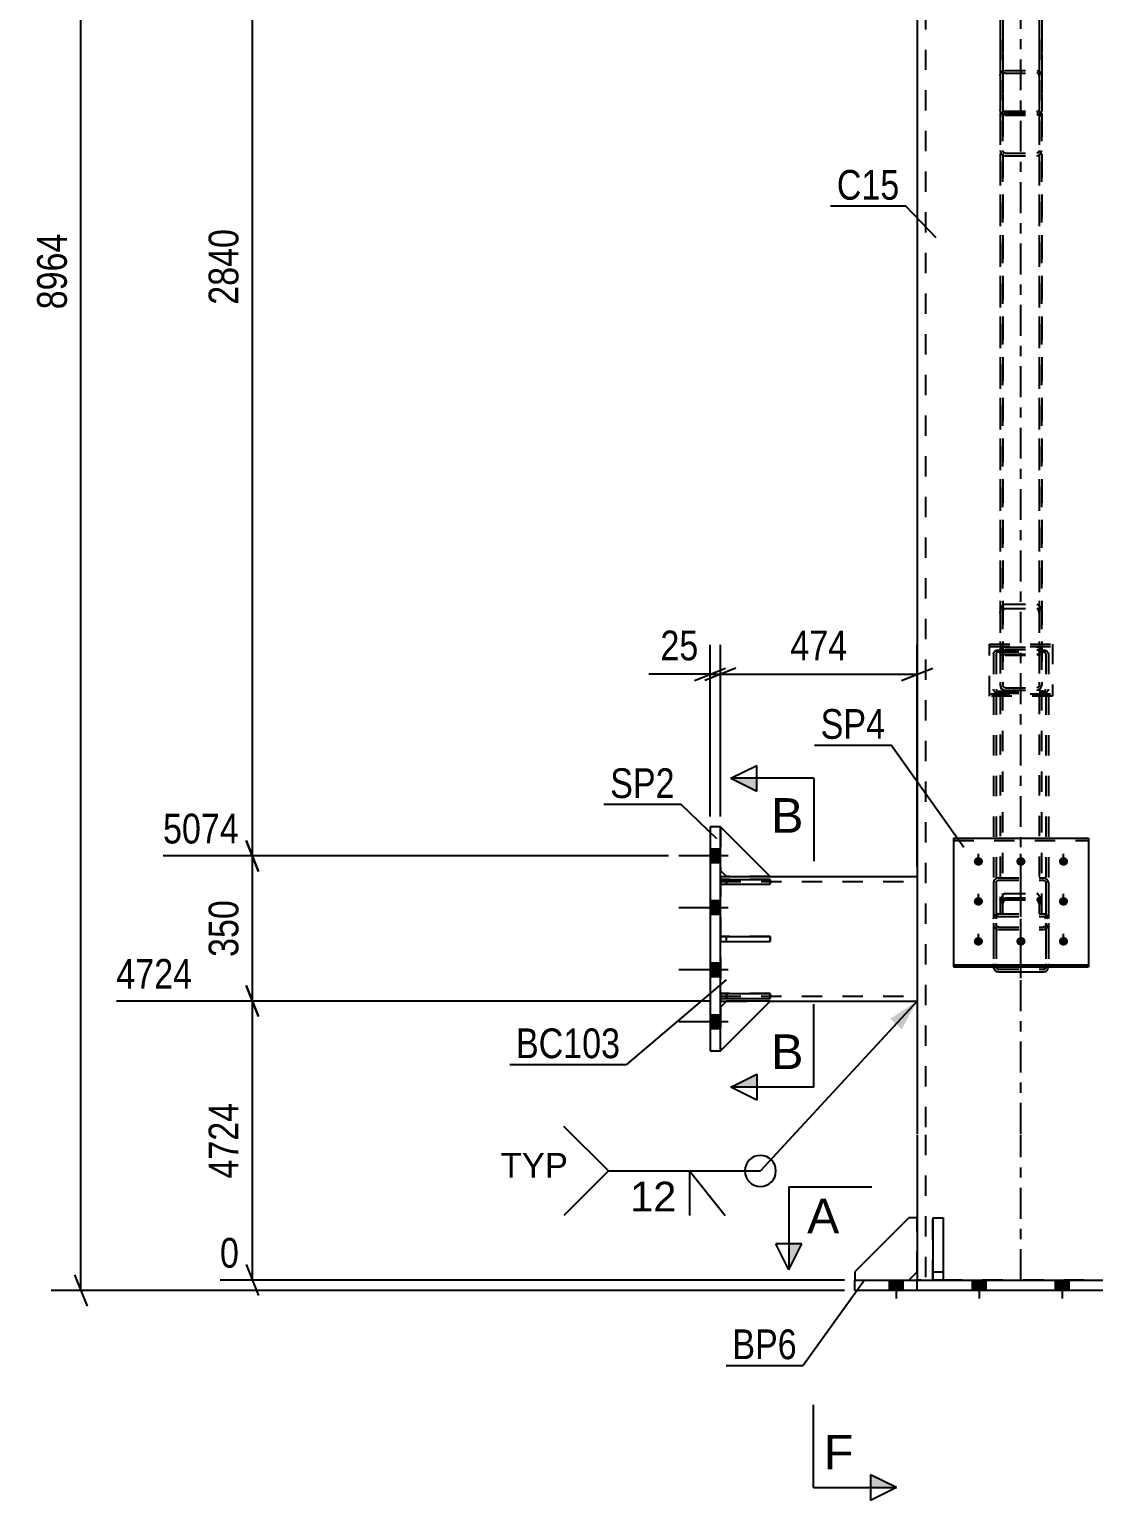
# Model space of a CAD drawing. Header units: millimetres. Extents: x 0 to 841, y 0 to 594.
# Drawn here: x 235.6 to 338.2, y 305.6 to 447.4 of the extents above; entities that cross this region are included whole.
import ezdxf

# ---------------------------------------------------------------- set-up
doc = ezdxf.new("R2010")
doc.units = ezdxf.units.MM
doc.linetypes.add('DXK_LINE_DOT2', pattern=[3.9198, 1.9599, -1.9599])
doc.linetypes.add('DXK_LINE_DOT3', pattern=[5.9187, 2.979, -0.9799, 0.9799, -0.9799])
doc.styles.add('Arial', font='arial.ttf', dxfattribs={"height": 0.2})
doc.styles.add('Arial Narrow', font='ARIALN.TTF', dxfattribs={"height": 0.2})

# ---------------------------------------------------------------- blocks, each defined once
blk = doc.blocks.new('Part-682348010-18009 - 17939')
at = {"color": 7, "linetype": 'DXK_LINE_DOT2'}
for p, q in [((328.14, 383.13), (328.14, 388.16)), ((328.14, 388.16), (334.22, 388.16)), ((328.14, 387.93), (334.22, 387.93)), ((334.22, 388.16), (334.22, 383.13)), ((328.14, 383.35), (334.22, 383.35)), ((334.22, 383.13), (328.14, 383.13))]:
    blk.add_line(p, q, dxfattribs=at)
blk = doc.blocks.new('Part-682348010-17954 - 17939')
at = {"color": 2, "linetype": 'Continuous'}
for p, q in [((315.18, 326.83), (347.18, 326.83)), ((315.18, 325.83), (315.18, 326.83)), ((321.18, 325.83), (321.18, 326.83)), ((341.18, 325.83), (341.18, 326.83)), ((347.18, 326.83), (347.18, 325.83)), ((347.18, 325.83), (315.18, 325.83))]:
    blk.add_line(p, q, dxfattribs=at)
at = {"color": 7, "linetype": 'DXK_LINE_DOT2'}
for p, q in [((321.18, 325.83), (321.18, 326.83)), ((341.18, 325.83), (341.18, 326.83))]:
    blk.add_line(p, q, dxfattribs=at)
blk = doc.blocks.new('Part-682348010-18010 - 17939')
at = {"color": 2, "linetype": 'Continuous'}
for p, q in [((321.18, 496.42), (321.18, 340.93)), ((321.18, 340.83), (321.18, 332.83)), ((321.18, 327.63), (321.18, 326.83))]:
    blk.add_line(p, q, dxfattribs=at)
at = {"color": 7, "linetype": 'DXK_LINE_DOT2'}
for p, q in [((321.98, 496.42), (321.98, 340.93)), ((321.98, 340.83), (321.98, 326.83)), ((321.18, 332.83), (321.18, 327.63)), ((341.18, 326.83), (321.18, 326.83))]:
    blk.add_line(p, q, dxfattribs=at)
at = {"color": 7, "linetype": 'DXK_LINE_DOT3'}
for p, q in [((331.18, 340.93), (331.18, 496.42)), ((331.18, 326.83), (331.18, 340.83))]:
    blk.add_line(p, q, dxfattribs=at)
blk = doc.blocks.new('Part-682348010-18011 - 17939')
at = {"color": 7, "linetype": 'DXK_LINE_DOT2'}
for p, q in [((329.32, 522.15), (329.21, 521.93)), ((329.47, 522.3), (329.32, 522.15)), ((329.66, 522.35), (329.47, 522.3)), ((329.49, 521.91), (329.57, 521.98)), ((329.57, 521.98), (329.66, 522.01)), ((329.66, 522.35), (332.7, 522.35)), ((329.66, 522.01), (332.7, 522.01)), ((332.88, 522.3), (332.7, 522.35)), ((332.7, 522.01), (332.79, 521.98)), ((332.79, 521.98), (332.87, 521.91)), ((333.04, 522.15), (332.88, 522.3)), ((333.14, 521.93), (333.04, 522.15)), ((329.21, 521.93), (329.18, 521.66)), ((329.18, 521.66), (329.18, 384.2)), ((329.42, 521.66), (329.44, 521.79)), ((329.42, 521.66), (329.42, 384.2)), ((329.44, 521.79), (329.49, 521.91)), ((332.87, 521.91), (332.92, 521.79)), ((332.92, 521.79), (332.94, 521.66)), ((332.94, 521.66), (332.94, 384.2)), ((333.18, 521.66), (333.14, 521.93)), ((333.18, 521.66), (333.18, 384.2)), ((329.18, 517.32), (329.21, 517.06)), ((329.21, 517.06), (329.32, 516.84)), ((329.32, 516.84), (329.47, 516.69)), ((329.44, 517.19), (329.42, 517.32)), ((329.49, 517.08), (329.44, 517.19)), ((329.47, 516.69), (329.66, 516.64)), ((329.57, 517.01), (329.49, 517.08)), ((329.66, 516.98), (329.57, 517.01)), ((329.66, 516.98), (332.7, 516.98)), ((329.66, 516.64), (332.7, 516.64)), ((332.79, 517.01), (332.7, 516.98)), ((332.7, 516.64), (332.88, 516.69)), ((332.87, 517.08), (332.79, 517.01)), ((332.92, 517.19), (332.87, 517.08)), ((332.88, 516.69), (333.04, 516.84)), ((332.94, 517.32), (332.92, 517.19)), ((333.04, 516.84), (333.14, 517.06)), ((333.14, 517.06), (333.18, 517.32)), ((329.21, 387.56), (329.18, 387.37)), ((329.32, 387.72), (329.21, 387.56)), ((329.47, 387.83), (329.32, 387.72)), ((329.42, 387.37), (329.44, 387.46)), ((329.44, 387.46), (329.49, 387.55)), ((329.66, 387.87), (329.47, 387.83)), ((329.49, 387.55), (329.57, 387.6)), ((329.57, 387.6), (329.66, 387.62)), ((329.66, 387.87), (332.7, 387.87)), ((329.66, 387.62), (332.7, 387.62)), ((332.88, 387.83), (332.7, 387.87)), ((332.7, 387.62), (332.79, 387.6)), ((332.79, 387.6), (332.87, 387.55)), ((332.87, 387.55), (332.92, 387.46)), ((333.04, 387.72), (332.88, 387.83)), ((332.92, 387.46), (332.94, 387.37)), ((333.14, 387.56), (333.04, 387.72)), ((333.18, 387.37), (333.14, 387.56)), ((329.18, 384.2), (329.21, 384.01)), ((329.21, 384.01), (329.32, 383.85)), ((329.32, 383.85), (329.47, 383.74)), ((329.44, 384.11), (329.42, 384.2)), ((329.49, 384.03), (329.44, 384.11)), ((329.47, 383.74), (329.66, 383.7)), ((329.57, 383.97), (329.49, 384.03)), ((329.66, 383.95), (329.57, 383.97)), ((329.66, 383.95), (332.7, 383.95)), ((329.66, 383.7), (332.7, 383.7)), ((332.79, 383.97), (332.7, 383.95)), ((332.7, 383.7), (332.88, 383.74)), ((332.87, 384.03), (332.79, 383.97)), ((332.92, 384.11), (332.87, 384.03)), ((332.88, 383.74), (333.04, 383.85)), ((332.94, 384.2), (332.92, 384.11)), ((333.04, 383.85), (333.14, 384.01)), ((333.14, 384.01), (333.18, 384.2))]:
    blk.add_line(p, q, dxfattribs=at)
blk = doc.blocks.new('Part-682348010-18012 - 17939')
at = {"color": 7, "linetype": 'DXK_LINE_DOT2'}
for p, q in [((328.54, 387.2), (328.57, 387.34)), ((328.57, 387.34), (328.68, 387.47)), ((328.68, 387.47), (328.83, 387.55)), ((328.8, 387.27), (328.78, 387.2)), ((328.85, 387.33), (328.8, 387.27)), ((328.83, 387.55), (329.02, 387.58)), ((328.93, 387.37), (328.85, 387.33)), ((329.02, 387.39), (328.93, 387.37)), ((329.02, 387.58), (333.34, 387.58)), ((329.02, 387.39), (333.34, 387.39)), ((333.34, 387.58), (333.52, 387.55)), ((333.43, 387.37), (333.34, 387.39)), ((333.51, 387.33), (333.43, 387.37)), ((333.56, 387.27), (333.51, 387.33)), ((333.52, 387.55), (333.68, 387.47)), ((333.58, 387.2), (333.56, 387.27)), ((333.68, 387.47), (333.78, 387.34)), ((333.78, 387.34), (333.82, 387.2)), ((328.54, 387.2), (328.54, 357.05)), ((328.78, 387.2), (328.78, 357.05)), ((333.58, 387.2), (333.58, 357.05)), ((333.82, 387.2), (333.82, 357.05)), ((328.57, 383.65), (328.54, 383.79)), ((328.68, 383.53), (328.57, 383.65)), ((328.83, 383.44), (328.68, 383.53)), ((328.78, 383.79), (328.8, 383.72)), ((328.8, 383.72), (328.85, 383.66)), ((329.02, 383.41), (328.83, 383.44)), ((328.85, 383.66), (328.93, 383.62)), ((328.93, 383.62), (329.02, 383.6)), ((329.02, 383.6), (333.34, 383.6)), ((329.02, 383.41), (333.34, 383.41)), ((333.34, 383.6), (333.43, 383.62)), ((333.52, 383.44), (333.34, 383.41)), ((333.43, 383.62), (333.51, 383.66)), ((333.51, 383.66), (333.56, 383.72)), ((333.68, 383.53), (333.52, 383.44)), ((333.56, 383.72), (333.58, 383.79)), ((333.78, 383.65), (333.68, 383.53)), ((333.82, 383.79), (333.78, 383.65)), ((328.57, 361.84), (328.54, 361.65)), ((328.78, 361.65), (328.8, 361.75)), ((328.8, 361.75), (328.85, 361.83)), ((329.02, 362.16), (328.83, 362.12)), ((328.85, 361.83), (328.93, 361.89)), ((328.93, 361.89), (329.02, 361.9)), ((329.02, 362.16), (333.34, 362.16)), ((329.02, 361.9), (333.34, 361.9)), ((333.52, 362.12), (333.34, 362.16)), ((333.34, 361.9), (333.43, 361.89)), ((333.43, 361.89), (333.51, 361.83)), ((333.51, 361.83), (333.56, 361.75)), ((333.56, 361.75), (333.58, 361.65)), ((333.82, 361.65), (333.78, 361.84)), ((328.54, 357.05), (328.57, 356.86)), ((328.8, 356.95), (328.78, 357.05)), ((328.85, 356.87), (328.8, 356.95)), ((328.83, 356.58), (329.02, 356.54)), ((328.93, 356.82), (328.85, 356.87)), ((329.02, 356.8), (328.93, 356.82)), ((329.02, 356.8), (333.34, 356.8)), ((329.02, 356.54), (333.34, 356.54)), ((333.43, 356.82), (333.34, 356.8)), ((333.34, 356.54), (333.52, 356.58)), ((333.51, 356.87), (333.43, 356.82)), ((333.56, 356.95), (333.51, 356.87)), ((333.58, 357.05), (333.56, 356.95)), ((333.78, 356.86), (333.82, 357.05))]:
    blk.add_line(p, q, dxfattribs=at)
for centre, start, end in [((329.04, 361.67), 114.32, 159.2417), ((333.32, 361.67), 20.7583, 65.68), ((329.04, 357.03), 200.7583, 245.68), ((333.32, 357.03), 294.32, 339.2417)]:
    blk.add_arc(centre, 0.496, start, end, dxfattribs=at)
blk = doc.blocks.new('Part-682348010-17948 - 17939')
at = {"color": 7, "linetype": 'DXK_LINE_DOT3'}
blk.add_line((331.18, 355.93), (331.18, 366.54), dxfattribs=at)
at = {"color": 7, "linetype": 'DXK_LINE_DOT2'}
for p, q in [((328.57, 365.33), (328.54, 365.15)), ((328.54, 365.15), (328.54, 357.05)), ((328.68, 365.47), (328.57, 365.33)), ((328.83, 365.57), (328.68, 365.47)), ((328.78, 365.15), (328.8, 365.24)), ((328.78, 365.15), (328.78, 357.05)), ((328.8, 365.24), (328.85, 365.31)), ((329.02, 365.61), (328.83, 365.57)), ((328.85, 365.31), (328.93, 365.36)), ((328.93, 365.36), (329.02, 365.38)), ((329.02, 365.61), (333.34, 365.61)), ((329.02, 365.38), (333.34, 365.38)), ((333.52, 365.57), (333.34, 365.61)), ((333.34, 365.38), (333.43, 365.36)), ((333.43, 365.36), (333.51, 365.31)), ((333.51, 365.31), (333.56, 365.24)), ((333.68, 365.47), (333.52, 365.57)), ((333.56, 365.24), (333.58, 365.15)), ((333.58, 365.15), (333.58, 357.05)), ((333.78, 365.33), (333.68, 365.47)), ((333.82, 365.15), (333.78, 365.33)), ((333.82, 365.15), (333.82, 357.05)), ((328.54, 361.65), (328.57, 361.84)), ((328.8, 361.75), (328.78, 361.65)), ((328.85, 361.83), (328.8, 361.75)), ((328.83, 362.12), (329.02, 362.16)), ((328.93, 361.88), (328.85, 361.83)), ((329.02, 361.9), (328.93, 361.88)), ((329.02, 362.16), (333.34, 362.16)), ((329.02, 361.9), (333.34, 361.9)), ((333.34, 362.16), (333.52, 362.12)), ((333.43, 361.88), (333.34, 361.9)), ((333.51, 361.83), (333.43, 361.88)), ((333.56, 361.75), (333.51, 361.83)), ((333.58, 361.65), (333.56, 361.75)), ((333.78, 361.84), (333.82, 361.65)), ((328.54, 361.1), (328.57, 360.92)), ((328.57, 360.92), (328.68, 360.78)), ((328.68, 360.78), (328.83, 360.68)), ((328.8, 361.01), (328.78, 361.1)), ((328.85, 360.94), (328.8, 361.01)), ((328.83, 360.68), (329.02, 360.64)), ((328.93, 360.89), (328.85, 360.94)), ((329.02, 360.87), (328.93, 360.89)), ((329.02, 360.87), (333.34, 360.87)), ((329.02, 360.64), (333.34, 360.64)), ((333.43, 360.89), (333.34, 360.87)), ((333.34, 360.64), (333.52, 360.68)), ((333.51, 360.94), (333.43, 360.89)), ((333.56, 361.01), (333.51, 360.94)), ((333.52, 360.68), (333.68, 360.78)), ((333.58, 361.1), (333.56, 361.01)), ((333.68, 360.78), (333.78, 360.92)), ((333.78, 360.92), (333.82, 361.1)), ((328.54, 357.02), (328.54, 357.05)), ((328.78, 357.05), (328.8, 356.95)), ((328.8, 356.95), (328.85, 356.87)), ((328.85, 356.87), (328.93, 356.81)), ((328.93, 356.81), (329.02, 356.8)), ((329.02, 356.8), (333.34, 356.8)), ((333.34, 356.8), (333.43, 356.81)), ((333.43, 356.81), (333.51, 356.87)), ((333.51, 356.87), (333.56, 356.95)), ((333.56, 356.95), (333.58, 357.05)), ((333.82, 357.05), (333.81, 357.02))]:
    blk.add_line(p, q, dxfattribs=at)
at = {"color": 2, "linetype": 'Continuous'}
for p, q in [((328.57, 356.86), (328.54, 357.02)), ((329.02, 356.54), (328.83, 356.58)), ((329.02, 356.54), (333.34, 356.54)), ((333.52, 356.58), (333.34, 356.54)), ((333.81, 357.02), (333.78, 356.86))]:
    blk.add_line(p, q, dxfattribs=at)
at = {"color": 7, "linetype": 'DXK_LINE_DOT2'}
for centre, start, end in [((329.04, 361.67), 114.32, 159.2417), ((333.32, 361.67), 20.7583, 65.68)]:
    blk.add_arc(centre, 0.496, start, end, dxfattribs=at)
at = {"color": 2, "linetype": 'Continuous'}
for centre, start, end in [((329.04, 357.03), 200.7583, 245.68), ((333.32, 357.03), 294.32, 339.2417)]:
    blk.add_arc(centre, 0.496, start, end, dxfattribs=at)
blk = doc.blocks.new('Part-682348010-17949 - 17939')
at = {"color": 7, "linetype": 'DXK_LINE_DOT2'}
for p, q in [((329.21, 439.22), (329.18, 439.02)), ((329.18, 439.02), (329.18, 387.25)), ((329.32, 439.39), (329.21, 439.22)), ((329.47, 439.5), (329.32, 439.39)), ((329.42, 439.02), (329.44, 439.12)), ((329.42, 439.02), (329.42, 387.25)), ((329.44, 439.12), (329.49, 439.2)), ((329.66, 439.54), (329.47, 439.5)), ((329.49, 439.2), (329.57, 439.26)), ((329.57, 439.26), (329.66, 439.28)), ((329.66, 439.54), (332.7, 439.54)), ((329.66, 439.28), (332.7, 439.28)), ((332.88, 439.5), (332.7, 439.54)), ((332.7, 439.28), (332.79, 439.26)), ((332.79, 439.26), (332.87, 439.2)), ((332.87, 439.2), (332.92, 439.12)), ((333.04, 439.39), (332.88, 439.5)), ((332.92, 439.12), (332.94, 439.02)), ((332.94, 439.02), (332.94, 387.25)), ((333.14, 439.22), (333.04, 439.39)), ((333.18, 439.02), (333.14, 439.22)), ((333.18, 439.02), (333.18, 387.25)), ((329.18, 435.75), (329.21, 435.55)), ((329.21, 435.55), (329.32, 435.38)), ((329.44, 435.65), (329.42, 435.75)), ((329.49, 435.56), (329.44, 435.65)), ((329.57, 435.51), (329.49, 435.56)), ((329.66, 435.49), (329.57, 435.51)), ((329.66, 435.49), (332.7, 435.49)), ((332.79, 435.51), (332.7, 435.49)), ((332.87, 435.56), (332.79, 435.51)), ((332.92, 435.65), (332.87, 435.56)), ((332.94, 435.75), (332.92, 435.65)), ((333.04, 435.38), (333.14, 435.55)), ((333.14, 435.55), (333.18, 435.75)), ((329.32, 435.38), (329.47, 435.27)), ((329.47, 435.27), (329.66, 435.23)), ((329.66, 435.23), (332.7, 435.23)), ((332.7, 435.23), (332.88, 435.27)), ((332.88, 435.27), (333.04, 435.38)), ((329.47, 391.94), (329.66, 392.01)), ((329.66, 391.57), (329.57, 391.54)), ((329.66, 392.01), (332.7, 392.01)), ((329.66, 391.57), (332.7, 391.57)), ((332.7, 392.01), (332.88, 391.94)), ((332.79, 391.54), (332.7, 391.57)), ((329.18, 391.14), (329.21, 391.47)), ((329.44, 391.31), (329.42, 391.14)), ((332.94, 391.14), (332.92, 391.31)), ((333.14, 391.47), (333.18, 391.14)), ((329.18, 388.16), (329.42, 388.16)), ((329.18, 387.93), (329.42, 387.93)), ((329.18, 387.87), (329.42, 387.87)), ((329.18, 387.58), (329.42, 387.58)), ((329.21, 387.19), (329.18, 387.25)), ((329.42, 387.25), (329.44, 387.22)), ((332.92, 387.22), (332.94, 387.25)), ((332.94, 388.16), (333.18, 388.16)), ((332.94, 387.93), (333.18, 387.93)), ((332.94, 387.87), (333.18, 387.87)), ((332.94, 387.58), (333.18, 387.58)), ((333.18, 387.25), (333.14, 387.19)), ((329.32, 387.13), (329.21, 387.19)), ((329.47, 387.1), (329.32, 387.13)), ((329.44, 387.22), (329.49, 387.19)), ((329.66, 387.08), (329.47, 387.1)), ((329.49, 387.19), (329.57, 387.17)), ((329.57, 387.17), (329.66, 387.17)), ((329.66, 387.17), (332.7, 387.17)), ((329.66, 387.08), (332.7, 387.08)), ((332.7, 387.17), (332.79, 387.17)), ((332.88, 387.1), (332.7, 387.08)), ((332.79, 387.17), (332.87, 387.19)), ((332.87, 387.19), (332.92, 387.22)), ((333.04, 387.13), (332.88, 387.1)), ((333.14, 387.19), (333.04, 387.13))]:
    blk.add_line(p, q, dxfattribs=at)
for centre, radius, start, end in [((330.01, 391.34), 0.807, 131.5957, 170.3334), ((329.83, 391.24), 0.403, 131.5957, 170.3334), ((332.52, 391.24), 0.403, 9.6666, 48.4043), ((332.35, 391.34), 0.807, 9.6666, 48.4043)]:
    blk.add_arc(centre, radius, start, end, dxfattribs=at)
blk = doc.blocks.new('Part-682348010-17951 - 17939')
at = {"color": 7, "linetype": 'DXK_LINE_DOT2'}
for p, q in [((329.18, 516.64), (329.18, 362.16)), ((329.42, 362.16), (329.42, 516.64)), ((332.94, 516.64), (332.94, 362.16)), ((333.18, 362.16), (333.18, 516.64)), ((329.18, 363.46), (329.21, 363.55)), ((329.21, 363.36), (329.18, 362.91)), ((329.21, 363.55), (329.32, 363.62)), ((329.32, 363.62), (329.47, 363.67)), ((329.44, 363.51), (329.42, 363.46)), ((329.42, 362.91), (329.44, 363.14)), ((329.49, 363.54), (329.44, 363.51)), ((329.66, 364.09), (329.47, 364)), ((329.47, 363.67), (329.66, 363.69)), ((329.57, 363.57), (329.49, 363.54)), ((329.66, 363.58), (329.57, 363.57)), ((329.57, 363.45), (329.66, 363.5)), ((329.66, 364.09), (332.7, 364.09)), ((329.66, 363.69), (332.7, 363.69)), ((329.66, 363.58), (332.7, 363.58)), ((329.66, 363.5), (332.7, 363.5)), ((332.88, 364), (332.7, 364.09)), ((332.7, 363.69), (332.88, 363.67)), ((332.79, 363.57), (332.7, 363.58)), ((332.7, 363.5), (332.79, 363.45)), ((332.87, 363.54), (332.79, 363.57)), ((332.92, 363.51), (332.87, 363.54)), ((332.88, 363.67), (333.04, 363.62)), ((332.94, 363.46), (332.92, 363.51)), ((332.92, 363.14), (332.94, 362.91)), ((333.04, 363.62), (333.14, 363.55)), ((333.14, 363.55), (333.18, 363.46)), ((333.18, 362.91), (333.14, 363.36)), ((329.18, 362.16), (329.42, 362.16)), ((332.94, 362.16), (333.18, 362.16))]:
    blk.add_line(p, q, dxfattribs=at)
for centre, radius, start, end in [((330.43, 363.23), 1.23, 141.5131, 173.9254), ((330.05, 363.07), 0.614, 141.5131, 173.9254), ((332.31, 363.07), 0.614, 6.0746, 38.4869), ((331.92, 363.23), 1.23, 6.0746, 38.4869)]:
    blk.add_arc(centre, radius, start, end, dxfattribs=at)
blk = doc.blocks.new('Part-682348010-17957 - 17939')
at = {"color": 2, "linetype": 'Continuous'}
for p, q in [((302.22, 365.73), (302.82, 365.73)), ((307.02, 365.73), (321.18, 365.73)), ((302.22, 353.73), (302.82, 353.73)), ((307.02, 353.73), (321.18, 353.73))]:
    blk.add_line(p, q, dxfattribs=at)
at = {"color": 7, "linetype": 'DXK_LINE_DOT2'}
for p, q in [((302.22, 365.73), (302.22, 353.73)), ((302.22, 365.25), (321.18, 365.25)), ((302.82, 365.73), (307.02, 365.73)), ((321.18, 365.73), (321.18, 353.73)), ((302.22, 354.21), (321.18, 354.21)), ((302.82, 353.73), (307.02, 353.73))]:
    blk.add_line(p, q, dxfattribs=at)
blk = doc.blocks.new('Part-682348010-17960 - 17939')
at = {"color": 2, "linetype": 'Continuous'}
for p, q in [((301.22, 370.53), (301.22, 348.93)), ((302.22, 370.53), (301.22, 370.53)), ((302.22, 348.93), (302.22, 370.53)), ((301.22, 348.93), (302.22, 348.93))]:
    blk.add_line(p, q, dxfattribs=at)
blk = doc.blocks.new('Part-682348010-17971 - 17939')
at = {"color": 7, "linetype": 'DXK_LINE_DOT2'}
for p, q in [((302.82, 353.73), (302.22, 353.13)), ((302.22, 348.93), (307.02, 353.73)), ((307.02, 353.73), (302.82, 353.73)), ((302.22, 353.13), (302.22, 348.93))]:
    blk.add_line(p, q, dxfattribs=at)
blk = doc.blocks.new('Part-682348010-17972 - 17939')
at = {"color": 2, "linetype": 'Continuous'}
for p, q in [((302.82, 353.73), (302.22, 353.13)), ((302.22, 348.93), (307.02, 353.73)), ((307.02, 353.73), (302.82, 353.73))]:
    blk.add_line(p, q, dxfattribs=at)
at = {"color": 7, "linetype": 'DXK_LINE_DOT2'}
blk.add_line((302.22, 353.13), (302.22, 348.93), dxfattribs=at)
blk = doc.blocks.new('Part-682348010-17973 - 17939')
at = {"color": 7, "linetype": 'DXK_LINE_DOT2'}
for p, q in [((302.22, 366.33), (302.22, 370.53)), ((302.22, 370.53), (307.02, 365.73)), ((302.82, 365.73), (302.22, 366.33)), ((307.02, 365.73), (302.82, 365.73))]:
    blk.add_line(p, q, dxfattribs=at)
blk = doc.blocks.new('Part-682348010-17974 - 17939')
at = {"color": 2, "linetype": 'Continuous'}
for p, q in [((302.22, 370.53), (307.02, 365.73)), ((302.22, 366.33), (302.82, 365.73)), ((302.82, 365.73), (307.02, 365.73))]:
    blk.add_line(p, q, dxfattribs=at)
at = {"color": 7, "linetype": 'DXK_LINE_DOT2'}
blk.add_line((302.22, 370.53), (302.22, 366.33), dxfattribs=at)
blk = doc.blocks.new('Part-682348010-17975 - 17939')
at = {"color": 2, "linetype": 'Continuous'}
for p, q in [((302.22, 359.97), (307.02, 359.97)), ((302.22, 359.97), (302.22, 359.49)), ((302.22, 359.49), (307.02, 359.49)), ((307.02, 359.97), (307.02, 359.49))]:
    blk.add_line(p, q, dxfattribs=at)
at = {"color": 7, "linetype": 'DXK_LINE_DOT2'}
blk.add_line((302.82, 359.49), (302.82, 359.97), dxfattribs=at)
blk = doc.blocks.new('Part-682348010-17976 - 17939')
at = {"color": 2, "linetype": 'Continuous'}
for p, q in [((302.22, 365.47), (307.02, 365.47)), ((302.22, 365.47), (302.22, 364.99)), ((302.22, 364.99), (307.02, 364.99)), ((307.02, 365.47), (307.02, 364.99))]:
    blk.add_line(p, q, dxfattribs=at)
at = {"color": 7, "linetype": 'DXK_LINE_DOT2'}
blk.add_line((302.82, 364.99), (302.82, 365.47), dxfattribs=at)
blk = doc.blocks.new('Part-682348010-17977 - 17939')
at = {"color": 2, "linetype": 'Continuous'}
for p, q in [((302.22, 354.47), (307.02, 354.47)), ((302.22, 354.47), (302.22, 353.99)), ((302.22, 353.99), (307.02, 353.99)), ((307.02, 354.47), (307.02, 353.99))]:
    blk.add_line(p, q, dxfattribs=at)
at = {"color": 7, "linetype": 'DXK_LINE_DOT2'}
blk.add_line((302.82, 353.99), (302.82, 354.47), dxfattribs=at)
blk = doc.blocks.new('Part-682348010-17978 - 17939')
at = {"color": 7, "linetype": 'DXK_LINE_DOT2'}
for p, q in [((307.02, 359.97), (302.22, 359.97)), ((302.22, 359.97), (302.22, 359.49)), ((302.22, 359.49), (307.02, 359.49)), ((302.82, 359.49), (302.82, 359.97)), ((307.02, 359.49), (307.02, 359.97))]:
    blk.add_line(p, q, dxfattribs=at)
blk = doc.blocks.new('Part-682348010-17979 - 17939')
at = {"color": 7, "linetype": 'DXK_LINE_DOT2'}
for p, q in [((307.02, 365.47), (302.22, 365.47)), ((302.22, 365.47), (302.22, 364.99)), ((302.22, 364.99), (307.02, 364.99)), ((302.82, 365.47), (302.82, 364.99)), ((307.02, 364.99), (307.02, 365.47))]:
    blk.add_line(p, q, dxfattribs=at)
blk = doc.blocks.new('Part-682348010-17980 - 17939')
at = {"color": 7, "linetype": 'DXK_LINE_DOT2'}
for p, q in [((307.02, 354.47), (302.22, 354.47)), ((302.22, 354.47), (302.22, 353.99)), ((302.22, 353.99), (307.02, 353.99)), ((302.82, 354.47), (302.82, 353.99)), ((307.02, 353.99), (307.02, 354.47))]:
    blk.add_line(p, q, dxfattribs=at)
blk = doc.blocks.new('Part-682348010-17981 - 17939')
at = {"color": 7, "linetype": 'DXK_LINE_DOT2'}
for p, q in [((329.32, 492.23), (329.21, 492.17)), ((329.47, 492.27), (329.32, 492.23)), ((329.66, 492.28), (329.47, 492.27)), ((329.57, 492.19), (329.66, 492.19)), ((329.66, 492.28), (332.7, 492.28)), ((329.66, 492.19), (332.7, 492.19)), ((332.88, 492.27), (332.7, 492.28)), ((332.7, 492.19), (332.79, 492.19)), ((333.04, 492.23), (332.88, 492.27)), ((333.14, 492.17), (333.04, 492.23)), ((329.21, 492.17), (329.18, 492.11)), ((329.18, 492.11), (329.18, 439.67)), ((329.18, 491.16), (329.42, 491.16)), ((329.42, 492.11), (329.44, 492.14)), ((329.42, 492.11), (329.42, 439.67)), ((329.44, 492.14), (329.49, 492.17)), ((329.49, 492.17), (329.57, 492.19)), ((332.79, 492.19), (332.87, 492.17)), ((332.87, 492.17), (332.92, 492.14)), ((332.92, 492.14), (332.94, 492.11)), ((332.94, 492.11), (332.94, 439.67)), ((332.94, 491.16), (333.18, 491.16)), ((333.18, 492.11), (333.14, 492.17)), ((333.18, 492.11), (333.18, 439.67)), ((329.18, 490.55), (329.21, 490.22)), ((329.44, 490.38), (329.42, 490.55)), ((329.47, 489.75), (329.66, 489.68)), ((329.66, 490.11), (329.57, 490.15)), ((329.66, 490.11), (332.7, 490.11)), ((329.66, 489.68), (332.7, 489.68)), ((332.79, 490.15), (332.7, 490.11)), ((332.7, 489.68), (332.88, 489.75)), ((332.94, 490.55), (332.92, 490.38)), ((333.14, 490.22), (333.18, 490.55)), ((329.18, 442.95), (329.21, 443.15)), ((329.21, 443.15), (329.32, 443.31)), ((329.32, 443.31), (329.47, 443.42)), ((329.44, 443.05), (329.42, 442.95)), ((329.49, 443.13), (329.44, 443.05)), ((329.47, 443.42), (329.66, 443.46)), ((329.57, 443.19), (329.49, 443.13)), ((329.66, 443.21), (329.57, 443.19)), ((329.66, 443.46), (332.7, 443.46)), ((329.66, 443.21), (332.7, 443.21)), ((332.7, 443.46), (332.88, 443.42)), ((332.79, 443.19), (332.7, 443.21)), ((332.87, 443.13), (332.79, 443.19)), ((332.92, 443.05), (332.87, 443.13)), ((332.88, 443.42), (333.04, 443.31)), ((332.94, 442.95), (332.92, 443.05)), ((333.04, 443.31), (333.14, 443.15)), ((333.14, 443.15), (333.18, 442.95)), ((329.21, 439.48), (329.18, 439.67)), ((329.32, 439.31), (329.21, 439.48)), ((329.47, 439.2), (329.32, 439.31)), ((329.42, 439.67), (329.44, 439.58)), ((329.44, 439.58), (329.49, 439.49)), ((329.66, 439.16), (329.47, 439.2)), ((329.49, 439.49), (329.57, 439.44)), ((329.57, 439.44), (329.66, 439.42)), ((329.66, 439.42), (332.7, 439.42)), ((329.66, 439.16), (332.7, 439.16)), ((332.7, 439.42), (332.79, 439.44)), ((332.88, 439.2), (332.7, 439.16)), ((332.79, 439.44), (332.87, 439.49)), ((332.87, 439.49), (332.92, 439.58)), ((333.04, 439.31), (332.88, 439.2)), ((332.92, 439.58), (332.94, 439.67)), ((333.14, 439.48), (333.04, 439.31)), ((333.18, 439.67), (333.14, 439.48))]:
    blk.add_line(p, q, dxfattribs=at)
for centre, radius, start, end in [((330.01, 490.35), 0.807, 189.6666, 228.4043), ((329.83, 490.45), 0.403, 189.6666, 228.4043), ((332.52, 490.45), 0.403, 311.5957, 350.3334), ((332.35, 490.35), 0.807, 311.5957, 350.3334)]:
    blk.add_arc(centre, radius, start, end, dxfattribs=at)
blk = doc.blocks.new('Part-682348010-17982 - 17939')
at = {"color": 2, "linetype": 'Continuous'}
for p, q in [((324.68, 369.45), (337.68, 369.45)), ((324.68, 369.45), (324.68, 357.02)), ((337.68, 369.45), (337.68, 357.02)), ((324.68, 357.24), (337.68, 357.24)), ((324.68, 357.02), (337.68, 357.02))]:
    blk.add_line(p, q, dxfattribs=at)
at = {"color": 7, "linetype": 'DXK_LINE_DOT2'}
blk.add_line((324.68, 369.23), (337.68, 369.23), dxfattribs=at)
blk = doc.blocks.new('Part-682348010-18002 - 17939')
at = {"color": 2, "linetype": 'Continuous'}
for p, q in [((322.68, 332.83), (322.68, 326.83)), ((322.68, 332.83), (323.68, 332.83)), ((323.68, 332.83), (323.68, 326.83)), ((322.68, 327.63), (323.68, 327.63)), ((322.68, 326.83), (323.68, 326.83))]:
    blk.add_line(p, q, dxfattribs=at)
blk = doc.blocks.new('Part-682348010-18004 - 17939')
at = {"color": 7, "linetype": 'DXK_LINE_DOT2'}
for p, q in [((322.68, 326.83), (322.68, 332.83)), ((322.68, 332.83), (323.68, 332.83)), ((323.68, 332.83), (323.68, 326.83)), ((322.68, 327.63), (323.68, 327.63)), ((323.68, 326.83), (322.68, 326.83))]:
    blk.add_line(p, q, dxfattribs=at)
blk = doc.blocks.new('Part-682348010-18005 - 17939')
at = {"color": 7, "linetype": 'DXK_LINE_DOT2'}
for p, q in [((320.38, 332.83), (315.18, 327.63)), ((321.18, 332.83), (320.38, 332.83)), ((321.18, 327.63), (321.18, 332.83)), ((315.18, 327.63), (315.18, 326.83)), ((315.18, 326.83), (320.38, 326.83)), ((320.38, 326.83), (321.18, 327.63))]:
    blk.add_line(p, q, dxfattribs=at)
blk = doc.blocks.new('Part-682348010-18006 - 17939')
at = {"color": 2, "linetype": 'Continuous'}
for p, q in [((320.38, 332.83), (315.18, 327.63)), ((321.18, 332.83), (320.38, 332.83)), ((321.18, 332.83), (321.18, 327.63)), ((315.18, 327.63), (315.18, 326.83)), ((320.38, 326.83), (321.18, 327.63))]:
    blk.add_line(p, q, dxfattribs=at)
at = {"color": 7, "linetype": 'DXK_LINE_DOT2'}
blk.add_line((315.18, 326.83), (320.38, 326.83), dxfattribs=at)
blk = doc.blocks.new('Bolt-682348010-18031 - 17939')
at = {"linetype": 'Continuous'}
for points in [[(318.52, 325.83), (319.84, 325.83), (319.84, 326.83), (318.52, 326.83)], [(318.52, 325.83), (319.84, 325.83), (319.84, 326.83), (318.52, 326.83)], [(326.52, 325.83), (327.84, 325.83), (327.84, 326.83), (326.52, 326.83)], [(326.52, 325.83), (327.84, 325.83), (327.84, 326.83), (326.52, 326.83)], [(334.52, 325.83), (335.84, 325.83), (335.84, 326.83), (334.52, 326.83)], [(334.52, 325.83), (335.84, 325.83), (335.84, 326.83), (334.52, 326.83)], [(342.52, 325.83), (343.84, 325.83), (343.84, 326.83), (342.52, 326.83)], [(342.52, 325.83), (343.84, 325.83), (343.84, 326.83), (342.52, 326.83)]]:
    blk.add_hatch(color=1, dxfattribs=at).paths.add_polyline_path(points)
at = {"color": 1, "linetype": 'Continuous'}
for p, q in [((318.52, 325.83), (318.52, 326.83)), ((318.52, 325.83), (318.52, 326.83)), ((319.18, 325.07), (319.18, 326.83)), ((319.18, 325.07), (319.18, 326.83)), ((319.84, 325.83), (319.84, 326.83)), ((319.84, 325.83), (319.84, 326.83)), ((326.52, 325.83), (326.52, 326.83)), ((326.52, 325.83), (326.52, 326.83)), ((327.18, 325.07), (327.18, 326.83)), ((327.18, 325.07), (327.18, 326.83)), ((327.84, 325.83), (327.84, 326.83)), ((327.84, 325.83), (327.84, 326.83)), ((334.52, 325.83), (334.52, 326.83)), ((334.52, 325.83), (334.52, 326.83)), ((335.18, 325.07), (335.18, 326.83)), ((335.18, 325.07), (335.18, 326.83)), ((335.84, 325.83), (335.84, 326.83)), ((335.84, 325.83), (335.84, 326.83)), ((342.52, 325.83), (342.52, 326.83)), ((342.52, 325.83), (342.52, 326.83)), ((343.18, 325.07), (343.18, 326.83)), ((343.18, 325.07), (343.18, 326.83)), ((343.84, 325.83), (343.84, 326.83)), ((343.84, 325.83), (343.84, 326.83))]:
    blk.add_line(p, q, dxfattribs=at)
blk = doc.blocks.new('Bolt-682348010-18035 - 17939')
at = {"linetype": 'Continuous'}
for points in [[(301.22, 368.39), (301.22, 367.07), (302.22, 367.07), (302.22, 368.39)], [(301.22, 368.39), (301.22, 367.07), (302.22, 367.07), (302.22, 368.39)], [(301.22, 368.39), (301.22, 367.07), (302.22, 367.07), (302.22, 368.39)], [(301.22, 363.39), (301.22, 362.07), (302.22, 362.07), (302.22, 363.39)], [(301.22, 363.39), (301.22, 362.07), (302.22, 362.07), (302.22, 363.39)], [(301.22, 357.39), (301.22, 356.07), (302.22, 356.07), (302.22, 357.39)], [(301.22, 357.39), (301.22, 356.07), (302.22, 356.07), (302.22, 357.39)], [(301.22, 352.39), (301.22, 351.07), (302.22, 351.07), (302.22, 352.39)], [(301.22, 352.39), (301.22, 351.07), (302.22, 351.07), (302.22, 352.39)], [(301.22, 352.39), (301.22, 351.07), (302.22, 351.07), (302.22, 352.39)]]:
    blk.add_hatch(color=1, dxfattribs=at).paths.add_polyline_path(points)
at = {"color": 1, "linetype": 'Continuous'}
for p, q in [((302.98, 367.73), (298.22, 367.73)), ((302.98, 367.73), (298.22, 367.73)), ((302.98, 367.73), (298.22, 367.73)), ((302.22, 368.39), (301.22, 368.39)), ((302.22, 368.39), (301.22, 368.39)), ((302.22, 368.39), (301.22, 368.39)), ((302.22, 367.07), (301.22, 367.07)), ((302.22, 367.07), (301.22, 367.07)), ((302.22, 367.07), (301.22, 367.07)), ((302.22, 363.39), (301.22, 363.39)), ((302.22, 363.39), (301.22, 363.39)), ((302.98, 362.73), (298.22, 362.73)), ((302.98, 362.73), (298.22, 362.73)), ((302.22, 362.07), (301.22, 362.07)), ((302.22, 362.07), (301.22, 362.07)), ((302.98, 356.73), (298.22, 356.73)), ((302.98, 356.73), (298.22, 356.73)), ((302.22, 357.39), (301.22, 357.39)), ((302.22, 357.39), (301.22, 357.39)), ((302.22, 356.07), (301.22, 356.07)), ((302.22, 356.07), (301.22, 356.07)), ((302.22, 352.39), (301.22, 352.39)), ((302.22, 352.39), (301.22, 352.39)), ((302.22, 352.39), (301.22, 352.39)), ((302.98, 351.73), (298.22, 351.73)), ((302.98, 351.73), (298.22, 351.73)), ((302.98, 351.73), (298.22, 351.73)), ((302.22, 351.07), (301.22, 351.07)), ((302.22, 351.07), (301.22, 351.07)), ((302.22, 351.07), (301.22, 351.07))]:
    blk.add_line(p, q, dxfattribs=at)
blk = doc.blocks.new('Bolt-682348010-18036 - 17939')
at = {"linetype": 'Continuous'}
for points in [[(327.08, 366.78), (326.99, 366.79), (326.9, 366.82), (326.82, 366.86), (326.75, 366.92), (326.7, 366.99), (326.66, 367.07), (326.64, 367.15), (326.64, 367.24), (326.66, 367.32), (326.7, 367.4), (326.75, 367.47), (326.82, 367.53), (326.9, 367.57), (326.99, 367.6), (327.08, 367.61), (327.17, 367.6), (327.26, 367.57), (327.34, 367.53), (327.4, 367.47), (327.46, 367.4), (327.5, 367.32), (327.52, 367.24), (327.52, 367.15), (327.5, 367.07), (327.46, 366.99), (327.4, 366.92), (327.34, 366.86), (327.26, 366.82), (327.17, 366.79)], [(331.18, 366.78), (331.09, 366.79), (331, 366.82), (330.92, 366.86), (330.85, 366.92), (330.8, 366.99), (330.76, 367.07), (330.74, 367.15), (330.74, 367.24), (330.76, 367.32), (330.8, 367.4), (330.85, 367.47), (330.92, 367.53), (331, 367.57), (331.09, 367.6), (331.18, 367.61), (331.27, 367.6), (331.36, 367.57), (331.44, 367.53), (331.5, 367.47), (331.56, 367.4), (331.6, 367.32), (331.62, 367.24), (331.62, 367.15), (331.6, 367.07), (331.56, 366.99), (331.5, 366.92), (331.44, 366.86), (331.36, 366.82), (331.27, 366.79)], [(335.28, 366.78), (335.19, 366.79), (335.1, 366.82), (335.02, 366.86), (334.95, 366.92), (334.9, 366.99), (334.86, 367.07), (334.84, 367.15), (334.84, 367.24), (334.86, 367.32), (334.9, 367.4), (334.95, 367.47), (335.02, 367.53), (335.1, 367.57), (335.19, 367.6), (335.28, 367.61), (335.37, 367.6), (335.46, 367.57), (335.54, 367.53), (335.6, 367.47), (335.66, 367.4), (335.7, 367.32), (335.72, 367.24), (335.72, 367.15), (335.7, 367.07), (335.66, 366.99), (335.6, 366.92), (335.54, 366.86), (335.46, 366.82), (335.37, 366.79)], [(327.08, 362.93), (326.99, 362.94), (326.9, 362.97), (326.82, 363.01), (326.75, 363.07), (326.7, 363.14), (326.66, 363.22), (326.64, 363.3), (326.64, 363.39), (326.66, 363.47), (326.7, 363.55), (326.75, 363.62), (326.82, 363.68), (326.9, 363.72), (326.99, 363.75), (327.08, 363.76), (327.17, 363.75), (327.26, 363.72), (327.34, 363.68), (327.4, 363.62), (327.46, 363.55), (327.5, 363.47), (327.52, 363.39), (327.52, 363.3), (327.5, 363.22), (327.46, 363.14), (327.4, 363.07), (327.34, 363.01), (327.26, 362.97), (327.17, 362.94)], [(335.28, 362.93), (335.19, 362.94), (335.1, 362.97), (335.02, 363.01), (334.95, 363.07), (334.9, 363.14), (334.86, 363.22), (334.84, 363.3), (334.84, 363.39), (334.86, 363.47), (334.9, 363.55), (334.95, 363.62), (335.02, 363.68), (335.1, 363.72), (335.19, 363.75), (335.28, 363.76), (335.37, 363.75), (335.46, 363.72), (335.54, 363.68), (335.6, 363.62), (335.66, 363.55), (335.7, 363.47), (335.72, 363.39), (335.72, 363.3), (335.7, 363.22), (335.66, 363.14), (335.6, 363.07), (335.54, 363.01), (335.46, 362.97), (335.37, 362.94)], [(327.08, 359.08), (326.99, 359.09), (326.9, 359.11), (326.82, 359.16), (326.75, 359.21), (326.7, 359.28), (326.66, 359.36), (326.64, 359.45), (326.64, 359.53), (326.66, 359.62), (326.7, 359.7), (326.75, 359.77), (326.82, 359.83), (326.9, 359.87), (326.99, 359.9), (327.08, 359.9), (327.17, 359.9), (327.26, 359.87), (327.34, 359.83), (327.4, 359.77), (327.46, 359.7), (327.5, 359.62), (327.52, 359.53), (327.52, 359.45), (327.5, 359.36), (327.46, 359.28), (327.4, 359.21), (327.34, 359.16), (327.26, 359.11), (327.17, 359.09)], [(331.18, 359.08), (331.09, 359.09), (331, 359.11), (330.92, 359.16), (330.85, 359.21), (330.8, 359.28), (330.76, 359.36), (330.74, 359.45), (330.74, 359.53), (330.76, 359.62), (330.8, 359.7), (330.85, 359.77), (330.92, 359.83), (331, 359.87), (331.09, 359.9), (331.18, 359.9), (331.27, 359.9), (331.36, 359.87), (331.44, 359.83), (331.5, 359.77), (331.56, 359.7), (331.6, 359.62), (331.62, 359.53), (331.62, 359.45), (331.6, 359.36), (331.56, 359.28), (331.5, 359.21), (331.44, 359.16), (331.36, 359.11), (331.27, 359.09)], [(335.28, 359.08), (335.19, 359.09), (335.1, 359.11), (335.02, 359.16), (334.95, 359.21), (334.9, 359.28), (334.86, 359.36), (334.84, 359.45), (334.84, 359.53), (334.86, 359.62), (334.9, 359.7), (334.95, 359.77), (335.02, 359.83), (335.1, 359.87), (335.19, 359.9), (335.28, 359.9), (335.37, 359.9), (335.46, 359.87), (335.54, 359.83), (335.6, 359.77), (335.66, 359.7), (335.7, 359.62), (335.72, 359.53), (335.72, 359.45), (335.7, 359.36), (335.66, 359.28), (335.6, 359.21), (335.54, 359.16), (335.46, 359.11), (335.37, 359.09)]]:
    blk.add_hatch(color=1, dxfattribs=at).paths.add_polyline_path(points)
at = {"color": 1, "linetype": 'Continuous'}
for p, q in [((327.08, 366.8), (327.08, 367.94)), ((331.18, 366.8), (331.18, 367.94)), ((335.28, 366.8), (335.28, 367.94)), ((327.08, 362.95), (327.08, 364.08)), ((335.28, 362.95), (335.28, 364.08)), ((327.08, 359.09), (327.08, 360.23)), ((331.18, 359.09), (331.18, 360.23)), ((335.28, 359.09), (335.28, 360.23))]:
    blk.add_line(p, q, dxfattribs=at)
blk = doc.blocks.new('StraightDimension-682348010-54113 - 17939')
at = {"color": 7, "linetype": 'Continuous'}
for p, q in [((257.72, 366.23), (256.52, 369.23)), ((297.22, 367.73), (248.51, 367.73)), ((257.12, 353.73), (257.12, 367.73)), ((256.52, 355.23), (257.72, 352.23)), ((301.22, 353.73), (244.01, 353.73))]:
    blk.add_line(p, q, dxfattribs=at)
at = {"color": 0}
blk.add_wipeout([(256.37, 364.07), (252.17, 364.07), (252.17, 357.39), (256.37, 357.39)], dxfattribs=at)
at = {"color": 3, "style": 'Arial Narrow'}
blk.add_text('350', height=2.863, rotation=90.0002, dxfattribs=at).set_placement((255.77, 357.99))
at = {"color": 0, "linetype": 'Continuous'}
blk.add_wipeout([(256.42, 368.33), (256.42, 372.53), (247.91, 372.53), (247.91, 368.33)], dxfattribs=at)
at = {"color": 3, "linetype": 'Continuous', "style": 'Arial Narrow'}
blk.add_text('5074', height=2.863, dxfattribs=at).set_placement((248.51, 368.93))
blk = doc.blocks.new('StraightDimension-682348010-28620 - 17939')
at = {"color": 7, "linetype": 'Continuous'}
for p, q in [((302.22, 371.53), (302.22, 388.09)), ((321.18, 366.73), (321.18, 388.09)), ((303.72, 385.84), (300.72, 384.64)), ((319.68, 384.64), (322.68, 385.84)), ((302.22, 385.24), (321.18, 385.24))]:
    blk.add_line(p, q, dxfattribs=at)
at = {"color": 0}
blk.add_wipeout([(315.04, 385.99), (315.04, 390.19), (308.36, 390.19), (308.36, 385.99)], dxfattribs=at)
at = {"color": 3, "style": 'Arial Narrow'}
blk.add_text('474', height=2.863, dxfattribs=at).set_placement((308.96, 386.59))
blk = doc.blocks.new('StraightDimension-682348010-28388 - 17939')
at = {"color": 7, "linetype": 'Continuous'}
for p, q in [((240.59, 325.83), (240.59, 522.35)), ((239.99, 327.33), (241.19, 324.33)), ((314.18, 325.83), (237.74, 325.83))]:
    blk.add_line(p, q, dxfattribs=at)
at = {"color": 0}
blk.add_wipeout([(239.84, 428.35), (235.64, 428.35), (235.64, 419.83), (239.84, 419.83)], dxfattribs=at)
at = {"color": 3, "style": 'Arial Narrow'}
blk.add_text('8964', height=2.863, rotation=90.0002, dxfattribs=at).set_placement((239.24, 420.43))
blk = doc.blocks.new('StraightDimension-682348010-28621 - 17939')
at = {"color": 7, "linetype": 'Continuous'}
for p, q in [((301.22, 371.53), (301.22, 388.09)), ((302.22, 371.53), (302.22, 388.09)), ((299.72, 384.64), (302.72, 385.84)), ((303.72, 385.84), (300.72, 384.64)), ((301.22, 385.24), (295.31, 385.24)), ((301.22, 385.24), (295.31, 385.24)), ((301.22, 385.24), (302.22, 385.24))]:
    blk.add_line(p, q, dxfattribs=at)
at = {"color": 0}
blk.add_wipeout([(300.7, 385.99), (300.7, 390.19), (295.84, 390.19), (295.84, 385.99)], dxfattribs=at)
at = {"color": 3, "style": 'Arial Narrow'}
blk.add_text('25', height=2.863, dxfattribs=at).set_placement((296.44, 386.59))
blk = doc.blocks.new('StraightDimension-682348010-54112 - 17939')
at = {"color": 7, "linetype": 'Continuous'}
for p, q in [((257.72, 479.83), (256.52, 482.83)), ((276.56, 481.33), (244.01, 481.33)), ((257.12, 367.73), (257.12, 481.33)), ((256.52, 369.23), (257.72, 366.23)), ((297.22, 367.73), (248.51, 367.73))]:
    blk.add_line(p, q, dxfattribs=at)
at = {"color": 0}
blk.add_wipeout([(256.37, 428.78), (252.17, 428.78), (252.17, 420.27), (256.37, 420.27)], dxfattribs=at)
at = {"color": 3, "style": 'Arial Narrow'}
blk.add_text('2840', height=2.863, rotation=90.0002, dxfattribs=at).set_placement((255.77, 420.87))
at = {"color": 0, "linetype": 'Continuous'}
blk.add_wipeout([(251.92, 481.93), (251.92, 486.13), (243.41, 486.13), (243.41, 481.93)], dxfattribs=at)
at = {"color": 3, "linetype": 'Continuous', "style": 'Arial Narrow'}
blk.add_text('7914', height=2.863, dxfattribs=at).set_placement((244.01, 482.53))
blk = doc.blocks.new('StraightDimension-682348010-54114 - 17939')
at = {"color": 7, "linetype": 'Continuous'}
for p, q in [((257.72, 352.23), (256.52, 355.23)), ((301.22, 353.73), (244.01, 353.73)), ((257.12, 326.83), (257.12, 353.73)), ((256.52, 328.33), (257.72, 325.33)), ((314.18, 326.83), (254, 326.83))]:
    blk.add_line(p, q, dxfattribs=at)
at = {"color": 0}
blk.add_wipeout([(256.37, 344.53), (252.17, 344.53), (252.17, 336.02), (256.37, 336.02)], dxfattribs=at)
at = {"color": 3, "style": 'Arial Narrow'}
blk.add_text('4724', height=2.863, rotation=90.0002, dxfattribs=at).set_placement((255.77, 336.62))
at = {"color": 0, "linetype": 'Continuous'}
for points in [[(251.92, 354.33), (251.92, 358.53), (243.41, 358.53), (243.41, 354.33)], [(256.42, 327.43), (256.42, 331.63), (253.4, 331.63), (253.4, 327.43)]]:
    blk.add_wipeout(points, dxfattribs=at)
at = {"color": 3, "linetype": 'Continuous', "style": 'Arial Narrow'}
for s, height, p in [('4724', 2.863, (244.01, 354.93)), ('0', 2.86, (254, 328.03))]:
    blk.add_text(s, height=height, dxfattribs=at).set_placement(p)
blk = doc.blocks.new('Mark-682348010-28715 - 17939')
at = {"color": 0}
blk.add_wipeout([(297.81, 373.31), (297.81, 376.31), (291.6, 376.31), (291.6, 373.31)], dxfattribs=at)
blk.add_wipeout([(297.81, 373.31), (297.81, 376.31), (291.6, 376.31), (291.6, 373.31)], dxfattribs=at)
at = {"color": 30, "linetype": 'Continuous'}
for p in [(291, 372.71), (301.87, 369.36)]:
    blk.add_line(p, (298.41, 372.71), dxfattribs=at)
at = {"color": 3, "style": 'Arial Narrow'}
blk.add_text('SP2', height=2.863, dxfattribs=at).set_placement((291.6, 373.31))
blk = doc.blocks.new('Mark-682348010-28697 - 17939')
at = {"color": 0}
blk.add_wipeout([(309.58, 319.21), (309.58, 322.21), (303.37, 322.21), (303.37, 319.21)], dxfattribs=at)
blk.add_wipeout([(309.58, 319.21), (309.58, 322.21), (303.37, 322.21), (303.37, 319.21)], dxfattribs=at)
at = {"color": 30, "linetype": 'Continuous'}
for p in [(316.1, 326.83), (302.77, 318.61)]:
    blk.add_line(p, (310.18, 318.61), dxfattribs=at)
at = {"color": 3, "style": 'Arial Narrow'}
blk.add_text('BP6', height=2.863, dxfattribs=at).set_placement((303.37, 319.21))
blk = doc.blocks.new('Mark-682348010-28706 - 17939')
at = {"color": 0}
blk.add_wipeout([(292.57, 348.23), (292.57, 351.23), (282.52, 351.23), (282.52, 348.23)], dxfattribs=at)
blk.add_wipeout([(292.57, 348.23), (292.57, 351.23), (282.52, 351.23), (282.52, 348.23)], dxfattribs=at)
at = {"color": 30, "linetype": 'Continuous'}
for p in [(302.77, 355.78), (281.92, 347.63)]:
    blk.add_line(p, (293.17, 347.63), dxfattribs=at)
at = {"color": 3, "style": 'Arial Narrow'}
blk.add_text('BC103', height=2.863, dxfattribs=at).set_placement((282.52, 348.23))
blk = doc.blocks.new('Mark-682348010-28718 - 17939')
at = {"color": 0}
blk.add_wipeout([(318.09, 379.02), (318.09, 382.02), (311.88, 382.02), (311.88, 379.02)], dxfattribs=at)
blk.add_wipeout([(318.09, 379.02), (318.09, 382.02), (311.88, 382.02), (311.88, 379.02)], dxfattribs=at)
at = {"color": 30, "linetype": 'Continuous'}
for p in [(311.28, 378.42), (325.68, 368.54)]:
    blk.add_line(p, (318.69, 378.42), dxfattribs=at)
at = {"color": 3, "style": 'Arial Narrow'}
blk.add_text('SP4', height=2.863, dxfattribs=at).set_placement((311.88, 379.02))
blk = doc.blocks.new('Mark-682348010-28727 - 17939')
at = {"color": 0}
blk.add_wipeout([(319.47, 431), (319.47, 434), (313.44, 434), (313.44, 431)], dxfattribs=at)
blk.add_wipeout([(319.47, 431), (319.47, 434), (313.44, 434), (313.44, 431)], dxfattribs=at)
at = {"color": 30, "linetype": 'Continuous'}
for p in [(312.84, 430.4), (323.01, 427.33)]:
    blk.add_line(p, (320.07, 430.4), dxfattribs=at)
at = {"color": 3, "style": 'Arial Narrow'}
blk.add_text('C15', height=2.863, dxfattribs=at).set_placement((313.44, 431))
blk = doc.blocks.new('SectionMark-682348010-28934 - 17939')
at = {"linetype": 'Continuous'}
for points in [[(308.82, 330.33), (310.07, 330.33), (308.82, 327.83)], [(352.29, 330.33), (353.54, 330.33), (353.54, 327.83)]]:
    blk.add_hatch(color=6, dxfattribs=at).paths.add_polyline_path(points)
at = {"color": 6, "linetype": 'Continuous'}
for p, q in [((308.82, 335.83), (316.82, 335.83)), ((308.82, 335.83), (308.82, 327.83)), ((353.54, 335.83), (345.54, 335.83)), ((353.54, 335.83), (353.54, 327.83)), ((308.82, 327.83), (307.57, 330.33)), ((310.07, 330.33), (307.57, 330.33)), ((308.82, 327.83), (310.07, 330.33)), ((352.29, 330.33), (354.79, 330.33)), ((353.54, 327.83), (352.29, 330.33)), ((354.79, 330.33), (353.54, 327.83))]:
    blk.add_line(p, q, dxfattribs=at)
at = {"color": 0, "linetype": 'Continuous'}
for points in [[(313.68, 331.33), (313.68, 334.83), (310.57, 334.83), (310.57, 331.33)], [(351.79, 331.33), (351.79, 334.83), (348.68, 334.83), (348.68, 331.33)]]:
    blk.add_wipeout(points, dxfattribs=at)
at = {"color": 3, "linetype": 'Continuous', "style": 'Arial'}
for p in [(310.57, 331.33), (348.68, 331.33)]:
    blk.add_text('A', height=3.34, dxfattribs=at).set_placement(p)
blk = doc.blocks.new('SectionMark-682348010-29113 - 17939')
at = {"linetype": 'Continuous'}
for points in [[(305.72, 375.21), (305.72, 373.96), (303.22, 375.21)], [(305.72, 346.68), (305.72, 345.43), (303.22, 345.43)]]:
    blk.add_hatch(color=6, dxfattribs=at).paths.add_polyline_path(points)
at = {"color": 6, "linetype": 'Continuous'}
for p, q in [((303.22, 375.21), (305.72, 376.46)), ((305.72, 373.96), (305.72, 376.46)), ((311.22, 375.21), (303.22, 375.21)), ((303.22, 375.21), (305.72, 373.96)), ((311.22, 375.21), (311.22, 367.21)), ((311.22, 345.43), (311.22, 353.43)), ((303.22, 345.43), (305.72, 346.68)), ((305.72, 346.68), (305.72, 344.18)), ((311.22, 345.43), (303.22, 345.43)), ((305.72, 344.18), (303.22, 345.43))]:
    blk.add_line(p, q, dxfattribs=at)
at = {"color": 0, "linetype": 'Continuous'}
for points in [[(310.22, 369.96), (310.22, 373.46), (307.11, 373.46), (307.11, 369.96)], [(310.22, 347.18), (310.22, 350.68), (307.11, 350.68), (307.11, 347.18)]]:
    blk.add_wipeout(points, dxfattribs=at)
at = {"color": 3, "linetype": 'Continuous', "style": 'Arial'}
for p in [(307.11, 369.96), (307.11, 347.18)]:
    blk.add_text('B', height=3.34, dxfattribs=at).set_placement(p)
blk = doc.blocks.new('WeldMark-682348010-35406 - 17939')
at = {"linetype": 'Continuous'}
blk.add_hatch(color=30, dxfattribs=at).paths.add_polyline_path([(318.59, 352.03), (321.18, 353.73), (319.69, 351.01)])
at = {"color": 30, "linetype": 'Continuous'}
blk.add_line((321.18, 353.73), (306.07, 337.35), dxfattribs=at)
at = {"color": 3, "linetype": 'Continuous'}
for p, q in [((291.42, 337.35), (287.14, 341.63)), ((291.42, 337.35), (287.14, 333.06)), ((299.25, 337.35), (302.68, 333.06)), ((299.25, 337.35), (299.25, 333.06))]:
    blk.add_line(p, q, dxfattribs=at)
for start, end in [(90, 270), (270, 90)]:
    blk.add_arc((306.07, 337.35), 1.5, start, end, dxfattribs=at)
at = {"color": 0}
blk.add_wipeout([(298.17, 333.25), (298.17, 336.65), (293.32, 336.65), (293.32, 333.25)], dxfattribs=at)
at = {"color": 30, "linetype": 'Continuous'}
blk.add_line((291.42, 337.35), (306.07, 337.35), dxfattribs=at)
at = {"color": 3, "style": 'Arial'}
blk.add_text('12', height=2.865, dxfattribs=at).set_placement((293.52, 333.45))
at = {"color": 0, "linetype": 'Continuous'}
blk.add_wipeout([(287.52, 336.7), (287.52, 339.2), (281.04, 339.2), (281.04, 336.7)], dxfattribs=at)
blk.add_wipeout([(287.52, 336.7), (287.52, 339.2), (281.04, 339.2), (281.04, 336.7)], dxfattribs=at)
at = {"color": 3, "linetype": 'Continuous', "style": 'Arial'}
blk.add_text('TYP', height=2.388, dxfattribs=at).set_placement((281.04, 336.7))
blk = doc.blocks.new('SectionMark-682348010-47842 - 17939')
at = {"linetype": 'Continuous'}
blk.add_hatch(color=6, dxfattribs=at).paths.add_polyline_path([(316.68, 306.82), (316.68, 308.07), (319.18, 306.82)])
at = {"color": 6, "linetype": 'Continuous'}
for p, q in [((311.18, 306.82), (311.18, 314.82)), ((319.18, 306.82), (316.68, 308.07)), ((316.68, 308.07), (316.68, 305.57)), ((311.18, 306.82), (319.18, 306.82)), ((319.18, 306.82), (316.68, 305.57))]:
    blk.add_line(p, q, dxfattribs=at)
at = {"color": 0, "linetype": 'Continuous'}
blk.add_wipeout([(315.03, 308.57), (315.03, 312.07), (312.18, 312.07), (312.18, 308.57)], dxfattribs=at)
at = {"color": 3, "linetype": 'Continuous', "style": 'Arial'}
blk.add_text('F', height=3.34, dxfattribs=at).set_placement((312.18, 308.57))

msp = doc.modelspace()

# ---------------------------------------------------------------- block references
for name in ['Part-682348010-18011 - 17939', 'Part-682348010-17951 - 17939', 'Part-682348010-18010 - 17939', 'Part-682348010-17981 - 17939', 'Part-682348010-17949 - 17939', 'Part-682348010-18009 - 17939', 'Part-682348010-18012 - 17939', 'Part-682348010-17960 - 17939', 'Part-682348010-17973 - 17939', 'Part-682348010-17974 - 17939', 'Part-682348010-17982 - 17939', 'Bolt-682348010-18035 - 17939', 'Bolt-682348010-18036 - 17939', 'Part-682348010-17948 - 17939', 'Part-682348010-17957 - 17939', 'Part-682348010-17976 - 17939', 'Part-682348010-17979 - 17939', 'Part-682348010-17975 - 17939', 'Part-682348010-17978 - 17939', 'Part-682348010-17977 - 17939', 'Part-682348010-17980 - 17939', 'Part-682348010-17971 - 17939', 'Part-682348010-17972 - 17939', 'Part-682348010-18005 - 17939', 'Part-682348010-18006 - 17939', 'Part-682348010-18002 - 17939', 'Part-682348010-18004 - 17939', 'Part-682348010-17954 - 17939', 'Bolt-682348010-18031 - 17939']:
    msp.add_blockref(name, (0, 0))

# ---------------------------------------------------------------- next in the draw order: block references
msp.add_blockref('StraightDimension-682348010-54113 - 17939', (0, 0))

# ---------------------------------------------------------------- next in the draw order: block references
msp.add_blockref('StraightDimension-682348010-28620 - 17939', (0, 0))

# ---------------------------------------------------------------- next in the draw order: block references
msp.add_blockref('StraightDimension-682348010-28388 - 17939', (0, 0))

# ---------------------------------------------------------------- next in the draw order: block references
for name in ['Mark-682348010-28727 - 17939', 'StraightDimension-682348010-28621 - 17939', 'Mark-682348010-28718 - 17939', 'StraightDimension-682348010-54114 - 17939']:
    msp.add_blockref(name, (0, 0))

# ---------------------------------------------------------------- next in the draw order: block references
for name in ['StraightDimension-682348010-54112 - 17939', 'Mark-682348010-28706 - 17939', 'SectionMark-682348010-28934 - 17939', 'Mark-682348010-28697 - 17939']:
    msp.add_blockref(name, (0, 0))

# ---------------------------------------------------------------- next in the draw order: block references
for name in ['Mark-682348010-28715 - 17939', 'SectionMark-682348010-29113 - 17939']:
    msp.add_blockref(name, (0, 0))

# ---------------------------------------------------------------- next in the draw order: block references
msp.add_blockref('WeldMark-682348010-35406 - 17939', (0, 0))

# ---------------------------------------------------------------- next in the draw order: block references
msp.add_blockref('SectionMark-682348010-47842 - 17939', (0, 0))

doc.saveas('drawing.dxf')
